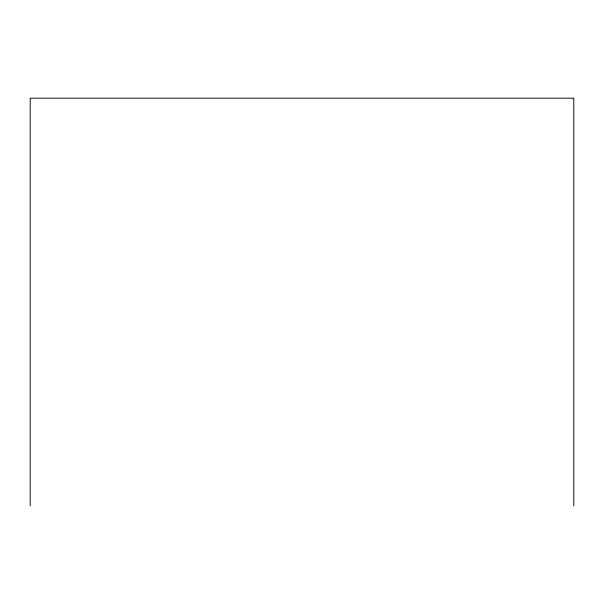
<?xml version="1.0" encoding="UTF-8"?>
<svg xmlns="http://www.w3.org/2000/svg" width="604" height="604" viewBox="0 0 604 604"><rect width="100%" height="100%" fill="white"/><g stroke="black" fill="none" stroke-linecap="round" stroke-linejoin="round"><path stroke-width="0.91" d="M573.8 505.812L573.8 98.188L30.2 98.188L30.2 505.812"/></g></svg>
